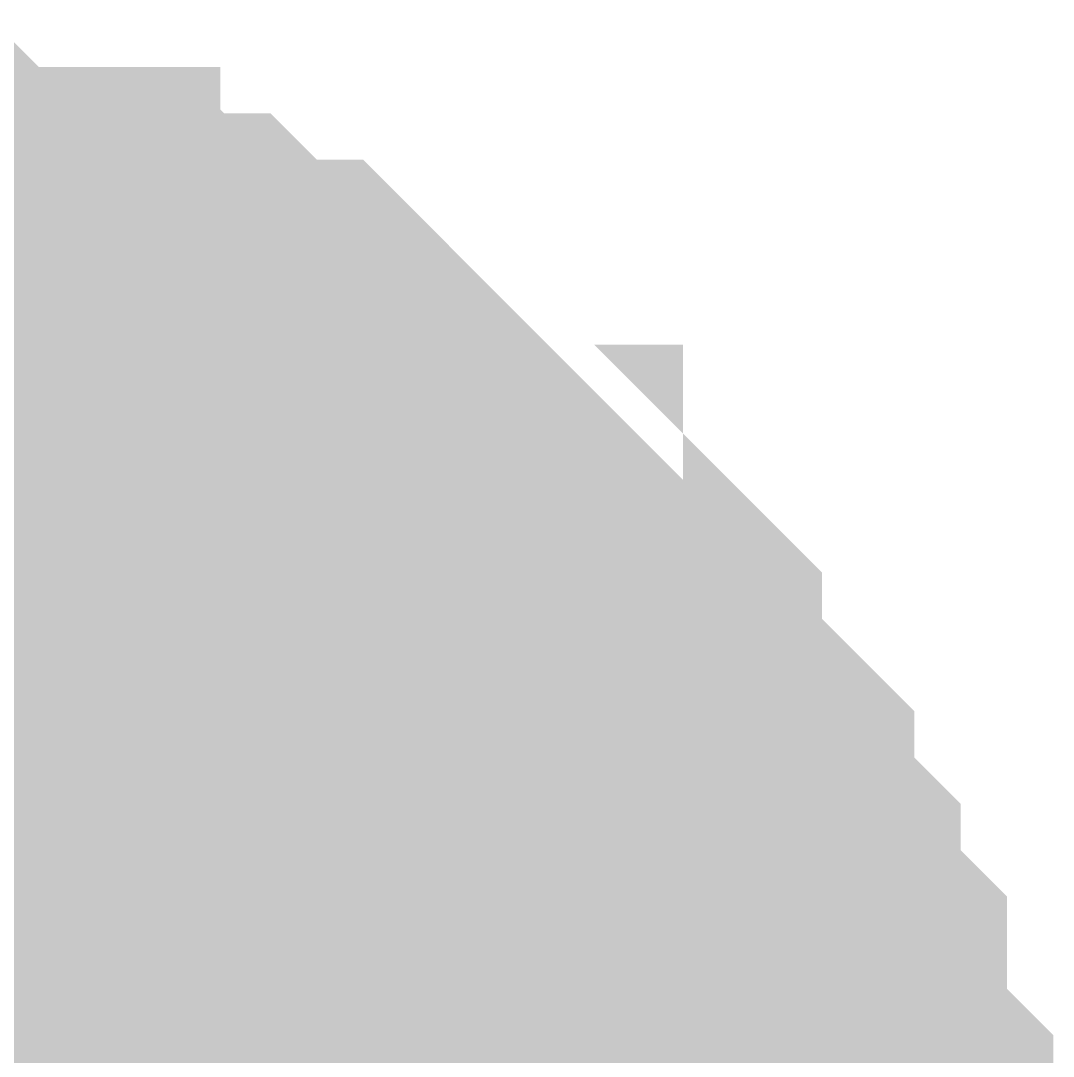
# Model space of a CAD drawing. Header units: millimetres. Extents: x 0 to 800, y 0 to 567.
# Drawn here: x 189.416 to 189.916, y 144.614 to 145.115 of the extents above; entities that cross this region are included whole.
import ezdxf

# ---------------------------------------------------------------- set-up
doc = ezdxf.new("R2010")
doc.units = ezdxf.units.MM
doc.layers.add('Sheet', color=255, linetype='Continuous')

msp = doc.modelspace()

# ---------------------------------------------------------------- linework, layer by layer
at = {"layer": 'Sheet'}
for points, const_width in [([(189.25098, 144.96481), (189.27338, 144.96481), (189.29578, 144.94242), (189.31817, 144.94242), (189.36297, 144.94242), (189.36297, 144.92002), (189.38537, 144.92002), (189.40777, 144.89762), (189.43017, 144.89762), (189.45257, 144.87522), (189.47497, 144.87522), (189.49737, 144.85282), (189.51977, 144.83042), (189.54217, 144.80802), (189.54217, 144.80802), (189.56457, 144.78562), (189.58697, 144.76323), (189.58697, 144.74083), (189.60936, 144.71843), (189.60936, 144.69603), (189.63176, 144.67363), (189.63176, 144.65123), (189.65416, 144.62883), (189.65416, 144.60643), (189.65416, 144.58404), (189.67656, 144.56164), (189.67656, 144.53924), (189.67656, 144.49444), (189.67656, 144.47204), (189.67656, 144.44964)], 0.29972), ([(189.25098, 144.96481), (189.27338, 144.96481), (189.29578, 144.96481), (189.31817, 144.96481), (189.34057, 144.96481), (189.38537, 144.94242), (189.40777, 144.94242), (189.43017, 144.94242), (189.45257, 144.92002), (189.47497, 144.92002), (189.49737, 144.89762), (189.51977, 144.89762), (189.54217, 144.87522), (189.54217, 144.87522), (189.56457, 144.85282), (189.58697, 144.83042), (189.60936, 144.80802), (189.63176, 144.80802), (189.65416, 144.78562), (189.65416, 144.76323), (189.67656, 144.74083), (189.69896, 144.71843), (189.69896, 144.69603), (189.72136, 144.67363), (189.72136, 144.65123), (189.74376, 144.62883), (189.74376, 144.60643), (189.74376, 144.58404), (189.76616, 144.56164), (189.76616, 144.53924), (189.76616, 144.49444), (189.76616, 144.47204), (189.76616, 144.44964)], 0.29972), ([(189.25098, 144.96481), (189.27338, 144.96481), (189.29578, 144.94242), (189.31817, 144.94242), (189.36297, 144.94242), (189.36297, 144.92002), (189.38537, 144.92002), (189.40777, 144.89762), (189.43017, 144.89762), (189.45257, 144.87522), (189.47497, 144.87522), (189.49737, 144.85282), (189.51977, 144.83042), (189.54217, 144.80802), (189.54217, 144.80802), (189.56457, 144.78562), (189.58697, 144.76323), (189.58697, 144.74083), (189.60936, 144.71843), (189.60936, 144.69603), (189.63176, 144.67363), (189.63176, 144.65123), (189.65416, 144.62883), (189.65416, 144.60643), (189.65416, 144.58404), (189.67656, 144.56164), (189.67656, 144.53924), (189.67656, 144.49444), (189.67656, 144.47204), (189.67656, 144.44964)], 0.29972), ([(189.25098, 144.96481), (189.27338, 144.96481), (189.29578, 144.94242), (189.31817, 144.94242), (189.36297, 144.94242), (189.36297, 144.92002), (189.38537, 144.92002), (189.40777, 144.89762), (189.43017, 144.89762), (189.45257, 144.87522), (189.47497, 144.87522), (189.49737, 144.85282), (189.51977, 144.83042), (189.54217, 144.80802), (189.54217, 144.80802), (189.56457, 144.78562), (189.58697, 144.76323), (189.58697, 144.74083), (189.60936, 144.71843), (189.60936, 144.69603), (189.63176, 144.67363), (189.63176, 144.65123), (189.65416, 144.62883), (189.65416, 144.60643), (189.65416, 144.58404), (189.67656, 144.56164), (189.67656, 144.53924), (189.67656, 144.49444), (189.67656, 144.47204), (189.67656, 144.44964)], 0.29972), ([(189.25098, 144.96481), (189.27338, 144.96481), (189.29578, 144.96481), (189.31817, 144.96481), (189.34057, 144.96481), (189.36297, 144.94242), (189.38537, 144.94242), (189.43017, 144.94242), (189.45257, 144.92002), (189.45257, 144.92002), (189.47497, 144.89762), (189.49737, 144.89762), (189.51977, 144.87522), (189.54217, 144.87522), (189.56457, 144.85282), (189.58697, 144.83042), (189.58697, 144.80802), (189.60936, 144.80802), (189.63176, 144.78562), (189.65416, 144.76323), (189.65416, 144.74083), (189.67656, 144.71843), (189.67656, 144.69603), (189.69896, 144.67363), (189.69896, 144.65123), (189.72136, 144.62883), (189.72136, 144.60643), (189.72136, 144.58404), (189.74376, 144.56164), (189.74376, 144.53924), (189.74376, 144.49444), (189.74376, 144.47204), (189.74376, 144.44964)], 0.29972), ([(189.25098, 144.96481), (189.27338, 144.96481), (189.29578, 144.96481), (189.31817, 144.96481), (189.34057, 144.96481), (189.38537, 144.94242), (189.40777, 144.94242), (189.43017, 144.94242), (189.45257, 144.92002), (189.47497, 144.92002), (189.49737, 144.89762), (189.51977, 144.89762), (189.54217, 144.87522), (189.54217, 144.87522), (189.56457, 144.85282), (189.58697, 144.83042), (189.60936, 144.80802), (189.63176, 144.80802), (189.65416, 144.78562), (189.65416, 144.76323), (189.67656, 144.74083), (189.69896, 144.71843), (189.69896, 144.69603), (189.72136, 144.67363), (189.72136, 144.65123), (189.74376, 144.62883), (189.74376, 144.60643), (189.74376, 144.58404), (189.76616, 144.56164), (189.76616, 144.53924), (189.76616, 144.49444), (189.76616, 144.47204), (189.76616, 144.44964)], 0.29972), ([(189.25098, 144.96481), (189.27338, 144.96481), (189.29578, 144.96481), (189.31817, 144.96481), (189.34057, 144.96481), (189.36297, 144.94242), (189.38537, 144.94242), (189.43017, 144.94242), (189.45257, 144.92002), (189.45257, 144.92002), (189.47497, 144.89762), (189.49737, 144.89762), (189.51977, 144.87522), (189.54217, 144.87522), (189.56457, 144.85282), (189.58697, 144.83042), (189.58697, 144.80802), (189.60936, 144.80802), (189.63176, 144.78562), (189.65416, 144.76323), (189.65416, 144.74083), (189.67656, 144.71843), (189.67656, 144.69603), (189.69896, 144.67363), (189.69896, 144.65123), (189.72136, 144.62883), (189.72136, 144.60643), (189.72136, 144.58404), (189.74376, 144.56164), (189.74376, 144.53924), (189.74376, 144.49444), (189.74376, 144.47204), (189.74376, 144.44964)], 0.29972), ([(189.25098, 144.96481), (189.27338, 144.96481), (189.29578, 144.94242), (189.31817, 144.94242), (189.36297, 144.94242), (189.36297, 144.92002), (189.38537, 144.92002), (189.40777, 144.89762), (189.43017, 144.89762), (189.45257, 144.87522), (189.47497, 144.87522), (189.49737, 144.85282), (189.51977, 144.83042), (189.54217, 144.80802), (189.54217, 144.80802), (189.56457, 144.78562), (189.58697, 144.76323), (189.58697, 144.74083), (189.60936, 144.71843), (189.60936, 144.69603), (189.63176, 144.67363), (189.63176, 144.65123), (189.65416, 144.62883), (189.65416, 144.60643), (189.65416, 144.58404), (189.67656, 144.56164), (189.67656, 144.53924), (189.67656, 144.49444), (189.67656, 144.47204), (189.67656, 144.44964)], 0.29972), ([(189.25098, 144.96481), (189.27338, 144.96481), (189.29578, 144.96481), (189.31817, 144.96481), (189.34057, 144.96481), (189.38537, 144.94242), (189.40777, 144.94242), (189.43017, 144.94242), (189.45257, 144.92002), (189.47497, 144.92002), (189.49737, 144.89762), (189.51977, 144.89762), (189.54217, 144.87522), (189.54217, 144.87522), (189.56457, 144.85282), (189.58697, 144.83042), (189.60936, 144.80802), (189.63176, 144.80802), (189.65416, 144.78562), (189.65416, 144.76323), (189.67656, 144.74083), (189.69896, 144.71843), (189.69896, 144.69603), (189.72136, 144.67363), (189.72136, 144.65123), (189.74376, 144.62883), (189.74376, 144.60643), (189.74376, 144.58404), (189.76616, 144.56164), (189.76616, 144.53924), (189.76616, 144.49444), (189.76616, 144.47204), (189.76616, 144.44964)], 0.29972), ([(189.25098, 144.96481), (189.27338, 144.96481), (189.29578, 144.94242), (189.31817, 144.94242), (189.36297, 144.94242), (189.36297, 144.92002), (189.38537, 144.92002), (189.40777, 144.89762), (189.43017, 144.89762), (189.45257, 144.87522), (189.47497, 144.87522), (189.49737, 144.85282), (189.51977, 144.83042), (189.54217, 144.80802), (189.54217, 144.80802), (189.56457, 144.78562), (189.58697, 144.76323), (189.58697, 144.74083), (189.60936, 144.71843), (189.60936, 144.69603), (189.63176, 144.67363), (189.63176, 144.65123), (189.65416, 144.62883), (189.65416, 144.60643), (189.65416, 144.58404), (189.67656, 144.56164), (189.67656, 144.53924), (189.67656, 144.49444), (189.67656, 144.47204), (189.67656, 144.44964)], 0.29972), ([(189.25098, 144.96481), (189.27338, 144.96481), (189.29578, 144.94242), (189.31817, 144.94242), (189.36297, 144.94242), (189.36297, 144.92002), (189.38537, 144.92002), (189.40777, 144.89762), (189.43017, 144.89762), (189.45257, 144.87522), (189.47497, 144.87522), (189.49737, 144.85282), (189.51977, 144.83042), (189.54217, 144.80802), (189.54217, 144.80802), (189.56457, 144.78562), (189.58697, 144.76323), (189.58697, 144.74083), (189.60936, 144.71843), (189.60936, 144.69603), (189.63176, 144.67363), (189.63176, 144.65123), (189.65416, 144.62883), (189.65416, 144.60643), (189.65416, 144.58404), (189.67656, 144.56164), (189.67656, 144.53924), (189.67656, 144.49444), (189.67656, 144.47204), (189.67656, 144.44964)], 0.29972), ([(189.25098, 144.96481), (189.27338, 144.96481), (189.29578, 144.96481), (189.31817, 144.96481), (189.34057, 144.96481), (189.36297, 144.94242), (189.38537, 144.94242), (189.43017, 144.94242), (189.45257, 144.92002), (189.45257, 144.92002), (189.47497, 144.89762), (189.49737, 144.89762), (189.51977, 144.87522), (189.54217, 144.87522), (189.56457, 144.85282), (189.58697, 144.83042), (189.58697, 144.80802), (189.60936, 144.80802), (189.63176, 144.78562), (189.65416, 144.76323), (189.65416, 144.74083), (189.67656, 144.71843), (189.67656, 144.69603), (189.69896, 144.67363), (189.69896, 144.65123), (189.72136, 144.62883), (189.72136, 144.60643), (189.72136, 144.58404), (189.74376, 144.56164), (189.74376, 144.53924), (189.74376, 144.49444), (189.74376, 144.47204), (189.74376, 144.44964)], 0.29972), ([(189.25098, 144.96481), (189.27338, 144.96481), (189.29578, 144.96481), (189.31817, 144.96481), (189.34057, 144.96481), (189.38537, 144.94242), (189.40777, 144.94242), (189.43017, 144.94242), (189.45257, 144.92002), (189.47497, 144.92002), (189.49737, 144.89762), (189.51977, 144.89762), (189.54217, 144.87522), (189.54217, 144.87522), (189.56457, 144.85282), (189.58697, 144.83042), (189.60936, 144.80802), (189.63176, 144.80802), (189.65416, 144.78562), (189.65416, 144.76323), (189.67656, 144.74083), (189.69896, 144.71843), (189.69896, 144.69603), (189.72136, 144.67363), (189.72136, 144.65123), (189.74376, 144.62883), (189.74376, 144.60643), (189.74376, 144.58404), (189.76616, 144.56164), (189.76616, 144.53924), (189.76616, 144.49444), (189.76616, 144.47204), (189.76616, 144.44964)], 0.29972), ([(189.25098, 144.96481), (189.27338, 144.96481), (189.29578, 144.96481), (189.31817, 144.96481), (189.34057, 144.96481), (189.36297, 144.94242), (189.38537, 144.94242), (189.43017, 144.94242), (189.45257, 144.92002), (189.45257, 144.92002), (189.47497, 144.89762), (189.49737, 144.89762), (189.51977, 144.87522), (189.54217, 144.87522), (189.56457, 144.85282), (189.58697, 144.83042), (189.58697, 144.80802), (189.60936, 144.80802), (189.63176, 144.78562), (189.65416, 144.76323), (189.65416, 144.74083), (189.67656, 144.71843), (189.67656, 144.69603), (189.69896, 144.67363), (189.69896, 144.65123), (189.72136, 144.62883), (189.72136, 144.60643), (189.72136, 144.58404), (189.74376, 144.56164), (189.74376, 144.53924), (189.74376, 144.49444), (189.74376, 144.47204), (189.74376, 144.44964)], 0.29972), ([(189.25098, 144.89762), (189.27338, 144.89762), (189.29578, 144.89762), (189.31817, 144.89762), (189.34057, 144.89762), (189.38537, 144.87522), (189.40777, 144.87522), (189.43017, 144.87522), (189.45257, 144.85282), (189.47497, 144.85282), (189.49737, 144.83042), (189.51977, 144.83042), (189.54217, 144.80802), (189.54217, 144.80802), (189.56457, 144.78562), (189.58697, 144.76323), (189.60936, 144.74083), (189.63176, 144.74083), (189.65416, 144.71843), (189.65416, 144.69603), (189.67656, 144.67363), (189.69896, 144.65123), (189.69896, 144.62883), (189.72136, 144.60643), (189.72136, 144.60643), (189.74376, 144.58404), (189.74376, 144.53924), (189.74376, 144.51684), (189.76616, 144.49444), (189.76616, 144.47204), (189.76616, 144.44964)], 0.29972), ([(189.25098, 144.89762), (189.27338, 144.89762), (189.29578, 144.89762), (189.31817, 144.89762), (189.34057, 144.89762), (189.38537, 144.87522), (189.40777, 144.87522), (189.43017, 144.87522), (189.45257, 144.85282), (189.47497, 144.85282), (189.49737, 144.83042), (189.51977, 144.83042), (189.54217, 144.80802), (189.54217, 144.80802), (189.56457, 144.78562), (189.58697, 144.76323), (189.60936, 144.74083), (189.63176, 144.74083), (189.65416, 144.71843), (189.65416, 144.69603), (189.67656, 144.67363), (189.69896, 144.65123), (189.69896, 144.62883), (189.72136, 144.60643), (189.72136, 144.60643), (189.74376, 144.58404), (189.74376, 144.53924), (189.74376, 144.51684), (189.76616, 144.49444), (189.76616, 144.47204), (189.76616, 144.44964)], 0.29972), ([(189.34057, 144.96481), (189.38537, 144.94242), (189.40777, 144.94242), (189.43017, 144.94242), (189.45257, 144.92002), (189.47497, 144.92002), (189.49737, 144.89762), (189.51977, 144.89762), (189.54217, 144.87522), (189.54217, 144.87522), (189.56457, 144.85282), (189.58697, 144.83042), (189.60936, 144.80802), (189.63176, 144.80802), (189.65416, 144.78562), (189.65416, 144.76323), (189.67656, 144.74083), (189.69896, 144.71843), (189.69896, 144.69603), (189.72136, 144.67363), (189.72136, 144.65123), (189.74376, 144.62883), (189.74376, 144.60643), (189.74376, 144.58404), (189.76616, 144.56164)], 0.09906), ([(189.34057, 144.96481), (189.38537, 144.94242), (189.40777, 144.94242), (189.43017, 144.94242), (189.45257, 144.92002), (189.47497, 144.92002), (189.49737, 144.89762), (189.51977, 144.89762), (189.54217, 144.87522), (189.54217, 144.87522), (189.56457, 144.85282), (189.58697, 144.83042), (189.60936, 144.80802), (189.63176, 144.80802), (189.65416, 144.78562), (189.65416, 144.76323), (189.67656, 144.74083), (189.69896, 144.71843), (189.69896, 144.69603), (189.72136, 144.67363), (189.72136, 144.65123), (189.74376, 144.62883), (189.74376, 144.60643), (189.74376, 144.58404), (189.76616, 144.56164)], 0.09906), ([(189.34057, 144.96481), (189.38537, 144.94242), (189.40777, 144.94242), (189.43017, 144.94242), (189.45257, 144.92002), (189.47497, 144.92002), (189.49737, 144.89762), (189.51977, 144.89762), (189.54217, 144.87522), (189.54217, 144.87522), (189.56457, 144.85282), (189.58697, 144.83042), (189.60936, 144.80802), (189.63176, 144.80802), (189.65416, 144.78562), (189.65416, 144.76323), (189.67656, 144.74083), (189.69896, 144.71843), (189.69896, 144.69603), (189.72136, 144.67363), (189.72136, 144.65123), (189.74376, 144.62883), (189.74376, 144.60643), (189.74376, 144.58404), (189.76616, 144.56164)], 0.09906), ([(189.34057, 144.96481), (189.38537, 144.94242), (189.40777, 144.94242), (189.43017, 144.94242), (189.45257, 144.92002), (189.47497, 144.92002), (189.49737, 144.89762), (189.51977, 144.89762), (189.54217, 144.87522), (189.54217, 144.87522), (189.56457, 144.85282), (189.58697, 144.83042), (189.60936, 144.80802), (189.63176, 144.80802), (189.65416, 144.78562), (189.65416, 144.76323), (189.67656, 144.74083), (189.69896, 144.71843), (189.69896, 144.69603), (189.72136, 144.67363), (189.72136, 144.65123), (189.74376, 144.62883), (189.74376, 144.60643), (189.74376, 144.58404), (189.76616, 144.56164)], 0.09906), ([(189.36297, 144.94242), (189.38537, 144.94242), (189.43017, 144.94242), (189.45257, 144.92002), (189.45257, 144.92002), (189.47497, 144.89762), (189.49737, 144.89762), (189.51977, 144.87522), (189.54217, 144.87522), (189.56457, 144.85282), (189.58697, 144.83042), (189.58697, 144.80802), (189.60936, 144.80802), (189.63176, 144.78562), (189.65416, 144.76323), (189.65416, 144.74083), (189.67656, 144.71843), (189.67656, 144.69603), (189.69896, 144.67363), (189.69896, 144.65123), (189.72136, 144.62883), (189.72136, 144.60643), (189.72136, 144.58404), (189.74376, 144.56164)], 0.09906), ([(189.36297, 144.94242), (189.38537, 144.94242), (189.43017, 144.94242), (189.45257, 144.92002), (189.45257, 144.92002), (189.47497, 144.89762), (189.49737, 144.89762), (189.51977, 144.87522), (189.54217, 144.87522), (189.56457, 144.85282), (189.58697, 144.83042), (189.58697, 144.80802), (189.60936, 144.80802), (189.63176, 144.78562), (189.65416, 144.76323), (189.65416, 144.74083), (189.67656, 144.71843), (189.67656, 144.69603), (189.69896, 144.67363), (189.69896, 144.65123), (189.72136, 144.62883), (189.72136, 144.60643), (189.72136, 144.58404), (189.74376, 144.56164)], 0.09906), ([(189.36297, 144.94242), (189.38537, 144.94242), (189.43017, 144.94242), (189.45257, 144.92002), (189.45257, 144.92002), (189.47497, 144.89762), (189.49737, 144.89762), (189.51977, 144.87522), (189.54217, 144.87522), (189.56457, 144.85282), (189.58697, 144.83042), (189.58697, 144.80802), (189.60936, 144.80802), (189.63176, 144.78562), (189.65416, 144.76323), (189.65416, 144.74083), (189.67656, 144.71843), (189.67656, 144.69603), (189.69896, 144.67363), (189.69896, 144.65123), (189.72136, 144.62883), (189.72136, 144.60643), (189.72136, 144.58404), (189.74376, 144.56164)], 0.09906), ([(189.36297, 144.94242), (189.38537, 144.94242), (189.43017, 144.94242), (189.45257, 144.92002), (189.45257, 144.92002), (189.47497, 144.89762), (189.49737, 144.89762), (189.51977, 144.87522), (189.54217, 144.87522), (189.56457, 144.85282), (189.58697, 144.83042), (189.58697, 144.80802), (189.60936, 144.80802), (189.63176, 144.78562), (189.65416, 144.76323), (189.65416, 144.74083), (189.67656, 144.71843), (189.67656, 144.69603), (189.69896, 144.67363), (189.69896, 144.65123), (189.72136, 144.62883), (189.72136, 144.60643), (189.72136, 144.58404), (189.74376, 144.56164)], 0.09906), ([(189.36297, 144.92002), (189.38537, 144.92002), (189.40777, 144.89762), (189.43017, 144.89762), (189.45257, 144.87522), (189.47497, 144.87522), (189.49737, 144.85282), (189.51977, 144.83042), (189.54217, 144.80802), (189.54217, 144.80802), (189.56457, 144.78562), (189.58697, 144.76323), (189.58697, 144.74083), (189.60936, 144.71843), (189.60936, 144.69603), (189.63176, 144.67363), (189.63176, 144.65123), (189.65416, 144.62883), (189.65416, 144.60643), (189.65416, 144.58404), (189.67656, 144.56164)], 0.09906), ([(189.36297, 144.92002), (189.38537, 144.92002), (189.40777, 144.89762), (189.43017, 144.89762), (189.45257, 144.87522), (189.47497, 144.87522), (189.49737, 144.85282), (189.51977, 144.83042), (189.54217, 144.80802), (189.54217, 144.80802), (189.56457, 144.78562), (189.58697, 144.76323), (189.58697, 144.74083), (189.60936, 144.71843), (189.60936, 144.69603), (189.63176, 144.67363), (189.63176, 144.65123), (189.65416, 144.62883), (189.65416, 144.60643), (189.65416, 144.58404), (189.67656, 144.56164)], 0.09906), ([(189.36297, 144.92002), (189.38537, 144.92002), (189.40777, 144.89762), (189.43017, 144.89762), (189.45257, 144.87522), (189.47497, 144.87522), (189.49737, 144.85282), (189.51977, 144.83042), (189.54217, 144.80802), (189.54217, 144.80802), (189.56457, 144.78562), (189.58697, 144.76323), (189.58697, 144.74083), (189.60936, 144.71843), (189.60936, 144.69603), (189.63176, 144.67363), (189.63176, 144.65123), (189.65416, 144.62883), (189.65416, 144.60643), (189.65416, 144.58404), (189.67656, 144.56164)], 0.09906), ([(189.36297, 144.92002), (189.38537, 144.92002), (189.40777, 144.89762), (189.43017, 144.89762), (189.45257, 144.87522), (189.47497, 144.87522), (189.49737, 144.85282), (189.51977, 144.83042), (189.54217, 144.80802), (189.54217, 144.80802), (189.56457, 144.78562), (189.58697, 144.76323), (189.58697, 144.74083), (189.60936, 144.71843), (189.60936, 144.69603), (189.63176, 144.67363), (189.63176, 144.65123), (189.65416, 144.62883), (189.65416, 144.60643), (189.65416, 144.58404), (189.67656, 144.56164)], 0.09906), ([(189.36297, 144.92002), (189.38537, 144.92002), (189.40777, 144.89762), (189.43017, 144.89762), (189.45257, 144.87522), (189.47497, 144.87522), (189.49737, 144.85282), (189.51977, 144.83042), (189.54217, 144.80802), (189.54217, 144.80802), (189.56457, 144.78562), (189.58697, 144.76323), (189.58697, 144.74083), (189.60936, 144.71843), (189.60936, 144.69603), (189.63176, 144.67363), (189.63176, 144.65123), (189.65416, 144.62883), (189.65416, 144.60643), (189.65416, 144.58404), (189.67656, 144.56164)], 0.09906), ([(189.36297, 144.92002), (189.38537, 144.92002), (189.40777, 144.89762), (189.43017, 144.89762), (189.45257, 144.87522), (189.47497, 144.87522), (189.49737, 144.85282), (189.51977, 144.83042), (189.54217, 144.80802), (189.54217, 144.80802), (189.56457, 144.78562), (189.58697, 144.76323), (189.58697, 144.74083), (189.60936, 144.71843), (189.60936, 144.69603), (189.63176, 144.67363), (189.63176, 144.65123), (189.65416, 144.62883), (189.65416, 144.60643), (189.65416, 144.58404), (189.67656, 144.56164)], 0.09906), ([(189.34057, 144.89762), (189.38537, 144.87522), (189.40777, 144.87522), (189.43017, 144.87522), (189.45257, 144.85282), (189.47497, 144.85282), (189.49737, 144.83042), (189.51977, 144.83042), (189.54217, 144.80802), (189.54217, 144.80802), (189.56457, 144.78562), (189.58697, 144.76323), (189.60936, 144.74083), (189.63176, 144.74083), (189.65416, 144.71843), (189.65416, 144.69603), (189.67656, 144.67363), (189.69896, 144.65123), (189.69896, 144.62883), (189.72136, 144.60643), (189.72136, 144.60643), (189.74376, 144.58404), (189.74376, 144.53924)], 0.09906), ([(189.34057, 144.89762), (189.38537, 144.87522), (189.40777, 144.87522), (189.43017, 144.87522), (189.45257, 144.85282), (189.47497, 144.85282), (189.49737, 144.83042), (189.51977, 144.83042), (189.54217, 144.80802), (189.54217, 144.80802), (189.56457, 144.78562), (189.58697, 144.76323), (189.60936, 144.74083), (189.63176, 144.74083), (189.65416, 144.71843), (189.65416, 144.69603), (189.67656, 144.67363), (189.69896, 144.65123), (189.69896, 144.62883), (189.72136, 144.60643), (189.72136, 144.60643), (189.74376, 144.58404), (189.74376, 144.53924)], 0.09906)]:
    msp.add_lwpolyline(points, dxfattribs=dict(at, const_width=const_width))
at = {"layer": 'Sheet', "const_width": 0.508}
for points in [[(188.90844, 144.46796, 1), (189.41644, 144.46796, 1)], [(188.976, 144.46796, 1), (189.484, 144.46796, 1)], [(188.98438, 144.46364, 1), (189.49238, 144.46364, 1)], [(188.98438, 144.40395, 1), (189.49238, 144.40395, 1)]]:
    msp.add_lwpolyline(points, format="xyb", close=True, dxfattribs=at)

doc.saveas('drawing.dxf')
